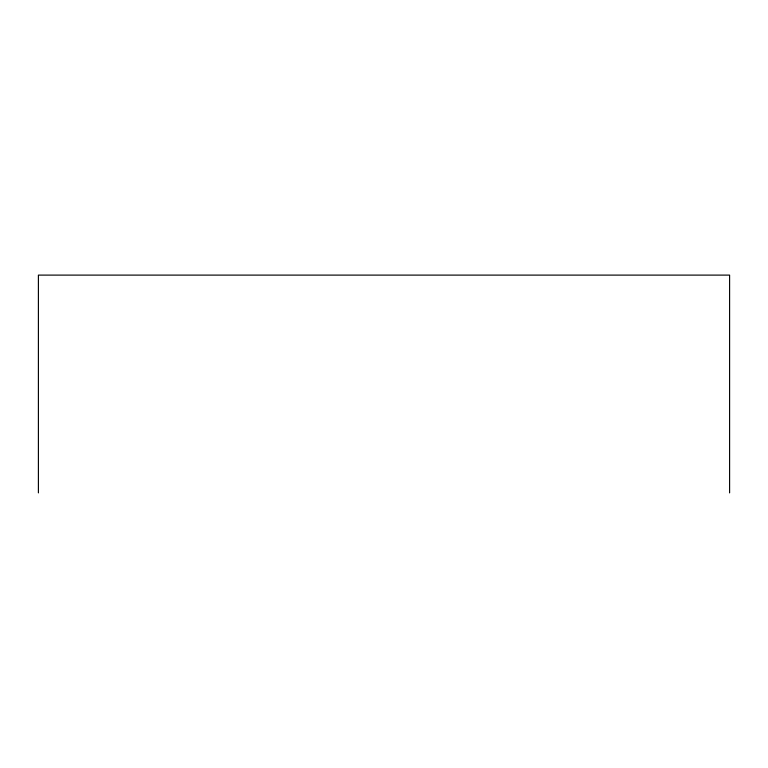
<?xml version="1.0" encoding="UTF-8"?>
<svg xmlns="http://www.w3.org/2000/svg" width="768" height="768" viewBox="0 0 768 768"><rect width="100%" height="100%" fill="white"/><g stroke="black" fill="none" stroke-linecap="round" stroke-linejoin="round"><path stroke-width="1.15" d="M729.6 492.893L729.6 275.107L38.4 275.107L38.4 492.893"/></g></svg>
